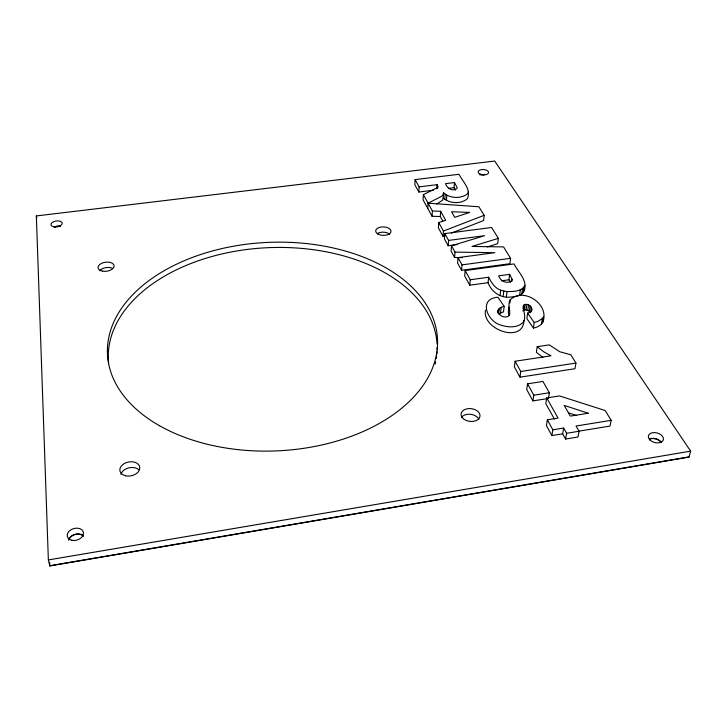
<?xml version="1.0" encoding="UTF-8"?>
<svg xmlns="http://www.w3.org/2000/svg" width="727" height="727" viewBox="0 0 727 727"><rect width="100%" height="100%" fill="white"/><g stroke="black" fill="none" stroke-linecap="round" stroke-linejoin="round"><path stroke-width="1.09" d="M523.903 320.471C523.249 344.007 481.837 329.658 485.472 310.184M468.433 191.628L467.87 193.473C461.354 199.162 449.977 198.498 443.543 192.828L443.17 197.998C449.568 203.687 460.936 204.351 467.425 198.653C471.414 189.356 462.89 181.768 458.955 174.289L415.108 179.596L414.835 184.722L418.825 192.028L433.428 190.238M418.825 192.028L419.115 186.875L415.108 179.596M419.115 186.875L437.145 184.676L437.799 186.294L436.627 188.011L423.387 194.636L423.078 199.816L432.065 216.264L440.289 216.537L442.798 221.035M427.758 208.385L428.085 203.178L441.344 196.463L443.016 194.972L443.543 192.828M432.065 216.264L432.411 211.021L423.387 194.636M436.863 188.793L437.145 184.676M437.309 188.402L437.518 185.312M437.663 188.357L437.799 186.294M432.411 211.021L440.662 211.303L445.696 220.263L438.744 222.544L438.381 227.824L443.043 236.357L445.124 235.548M440.289 216.537L440.662 211.303M444.824 199.389L445.197 194.209M443.043 236.357L443.434 231.05L438.744 222.544M446.451 200.407L446.832 195.227M487.244 246.935L497.731 243.69L498.313 238.356L491.643 227.496L444.824 233.585L444.424 238.892L448.168 245.744L457.156 244.554M448.168 245.744L448.586 240.41L444.824 233.585M455.511 190.092L454.075 187.693L454.475 182.559L445.506 183.649C446.896 188.32 452.557 191.846 456.892 188.62L457.119 187.466L454.475 182.559M448.586 240.41L484.636 235.684L451.522 245.744L451.094 251.088L454.584 257.476L462.517 257.594M454.584 257.476L455.02 252.115L451.522 245.744M455.02 252.115L494.823 252.687L458.055 257.612L457.592 262.992L461.572 270.271L509.927 263.701L510.572 258.312L503.575 246.907L472.023 246.453L498.313 238.356M461.572 270.271L462.045 264.864L458.055 257.612M524.131 290.954C528.093 280.44 518.287 272.434 514.025 263.919L465.18 270.562L470.242 279.759L488.644 277.232L488.062 282.676C491.397 291.636 500.085 298.097 509.827 297.125C515.107 296.689 524.076 295.962 524.303 289.028M465.18 270.562L464.689 275.978L469.733 285.202L488.062 282.676M469.733 285.202L470.242 279.759M428.085 203.178L478.911 206.777L484.146 215.292L483.619 220.545L451.367 233.113M497.759 312.81C497.25 308.966 500.876 306.876 504.165 306.367L497.922 297.216C478.802 298.533 486.436 319.78 499.222 324.551C506.855 327.395 517.479 328.622 523.476 321.934C526.602 316.699 522.758 310.847 523.476 305.404C526.366 302.65 531.501 305.567 532.037 309.193L531.719 310.783L530.274 312.074L527.638 313.083L526.884 318.617L533.409 328.059C538.225 327.214 544.541 323.842 542.978 317.99M498.031 312.755L498.413 309.448M500.058 295.644L500.694 290.173C494.742 288.137 491.37 282.512 488.644 277.232M499.295 308.402L498.649 313.928L503.502 311.883L504.165 306.367M500.558 312.81L501.203 307.285M503.102 296.543L503.747 291.064L500.694 290.173M506.356 297.034L507.019 291.554C513.089 291.536 521.677 291.745 524.858 285.484M510.527 282.403L508.964 279.786L509.618 274.343L498.64 275.851C500.376 281.067 507.073 284.457 511.69 280.713L512.09 279.186L509.618 274.343M511.826 281.367L512.09 279.186M509.918 302.995L510.327 299.697C523.976 286.756 550.23 304.722 542.696 322.406M519.623 295.235L520.332 289.755M521.759 294.062L522.477 288.583M523.276 292.636L523.994 287.165M537.189 346.679L543.76 351.813L551.011 355.821L515.107 361.246L514.362 366.89L519.969 377.168L574.948 368.725L575.948 363.073L570.868 354.812L559.763 351.732L549.285 344.88L537.189 346.679L536.372 352.295L542.905 357.439M523.04 308.711L523.476 305.404M522.74 310.92L523.449 310.238L524.185 304.722M523.449 310.238L524.494 309.893L525.23 304.377M531.301 307.267L530.537 312.783L529.338 311.32L526.157 309.893L526.902 304.377M527.82 310.356L528.574 304.84M519.969 377.168L520.75 371.497L515.107 361.246M529.338 311.32L530.101 305.794M533.409 328.059L534.2 322.497L527.638 313.083M548.431 398.46L549.348 392.753L542.915 381.439L527.529 383.82L526.712 389.499L532.936 400.895L547.322 398.632M541.497 324.197L542.315 318.653L543.523 316.863M532.936 400.895L533.791 395.188L527.529 383.82M578.274 431.256L609.971 426.077L611.189 420.324L605.155 410.519L559.49 395.915L546.704 397.923L545.795 403.639L554.383 419.034M546.704 397.923L558.045 418.098L547.349 419.815L546.413 425.559L551.875 435.564L562.634 433.81L565.561 439.053L577.983 437.018L579.065 431.247L576.057 426.031L611.189 420.324M551.875 435.564L552.847 429.802L547.349 419.815M562.634 433.81L563.643 428.049L552.847 429.802M565.561 439.053L566.597 433.283L563.643 428.049M508.755 307.048L508.327 312.101L508.809 315.318M443.17 197.998L442.643 200.152L436.782 204.023M690.65 451.14L688.996 457.101L49.799 565.951L48.364 559.935L36.35 215.937L494.696 161.049L690.65 451.14L48.364 559.935M510.327 299.697C507.119 304.522 510.817 310.247 509.454 315.336C505.801 319.217 497.968 315.872 498.013 310.593M542.315 318.653L537.662 321.47L534.2 322.497M443.434 231.05L484.146 215.292M49.745 565.724L689.06 456.874M566.597 433.283L579.065 431.247M533.791 395.188L549.348 392.753M520.75 371.497L575.948 363.073M501.303 280.84L508.964 279.786M462.045 264.864L510.572 258.312M448.486 188.384L454.075 187.693M524.494 309.893L526.157 309.893M503.747 291.064L507.019 291.554M568.378 412.836L576.702 415.562M36.35 215.937L36.75 218M49.627 562.316L49.799 565.951M461.545 417.216A9.478 6.407 7.1 0 1 470.642 414.326A9.478 6.407 7.1 0 1 478.893 419.234M649.602 438.881A7.688 4.935 15 0 1 661.27 442.307M649.547 439.108A7.688 4.935 15 0 1 661.216 442.525M377.813 233.258A7.624 4.262 1.6 0 1 389.763 234.376M99.726 270.671A8.061 4.553 -7.7 0 1 112.149 268.127M437.145 347.388A164.529 104.561 -2.5 0 1 437.127 349.587M437.027 351.795A164.529 104.561 -2.5 0 1 436.863 354.022M436.618 356.248A164.529 104.561 -2.5 0 1 436.3 358.484M435.682 361.837A164.529 104.561 -2.5 0 1 435.173 364.063M108.65 363.555A164.529 104.561 -2.5 0 1 264.174 247.88A164.529 104.561 -2.5 0 1 437.045 344.125M120.936 474.304A10.042 7.034 -11.3 0 1 128.615 467.906A10.042 7.034 -11.3 0 1 138.857 469.751M68.665 539.816A8.251 5.97 -16.2 0 1 75.154 534.3A8.251 5.97 -16.2 0 1 83.369 535.899M479.993 174.871A5.243 2.672 4.1 0 1 483.909 174.671M54.57 226.888A5.662 2.99 -8.3 0 1 60.168 226.215M68.72 540.043A8.251 5.97 -16.2 0 1 75.199 534.527A8.251 5.97 -16.2 0 1 83.423 536.126M54.607 227.097A5.662 2.99 -8.3 0 1 60.205 226.415M481.192 174.825A5.243 2.672 4.1 0 1 483.891 174.871M469.624 212.42L454.757 217.337L451.54 211.739L469.624 212.42M588.216 413.245L570.35 416.117L564.17 405.393L588.216 413.245M464.299 419.434A9.515 6.398 7 0 0 479.847 416.898A9.515 6.398 7 0 0 467.506 408.728A9.515 6.398 7 0 0 464.299 419.434M125.598 475.776A10.087 7.034 -11.2 0 0 139.757 467.288A10.087 7.034 -11.2 0 0 124.063 463.681A10.087 7.034 -11.2 0 0 125.598 475.776M102.562 271.153A8.088 4.544 -7.6 0 0 114.103 265.673A8.088 4.544 -7.6 0 0 101.571 263.347A8.088 4.544 -7.6 0 0 102.562 271.153M159.531 425.731A165.183 104.334 -2.5 0 0 433.228 366.226A165.183 104.334 -2.5 0 0 224.652 247.971A165.183 104.334 -2.5 0 0 159.531 425.731M479.947 174.035A5.262 2.663 4.1 0 0 488.544 172.971A5.262 2.663 4.1 0 0 481.674 169.582A5.262 2.663 4.1 0 0 479.947 174.035M71.637 540.234A8.297 5.97 -16 0 0 83.478 532.936A8.297 5.97 -16 0 0 70.928 529.801A8.297 5.97 -16 0 0 71.637 540.234M650.174 440.162A7.724 4.935 14.8 0 0 663.051 440.48A7.724 4.935 14.8 0 0 654.482 432.583A7.724 4.935 14.8 0 0 650.174 440.162M53.943 226.869A5.68 2.981 -8.2 0 0 62.222 223.244A5.68 2.981 -8.2 0 0 53.589 221.708A5.68 2.981 -8.2 0 0 53.943 226.869M377.958 234.058A7.652 4.244 1.6 0 0 390.744 232.376A7.652 4.244 1.6 0 0 381.348 227.006A7.652 4.244 1.6 0 0 377.958 234.058"/></g></svg>
